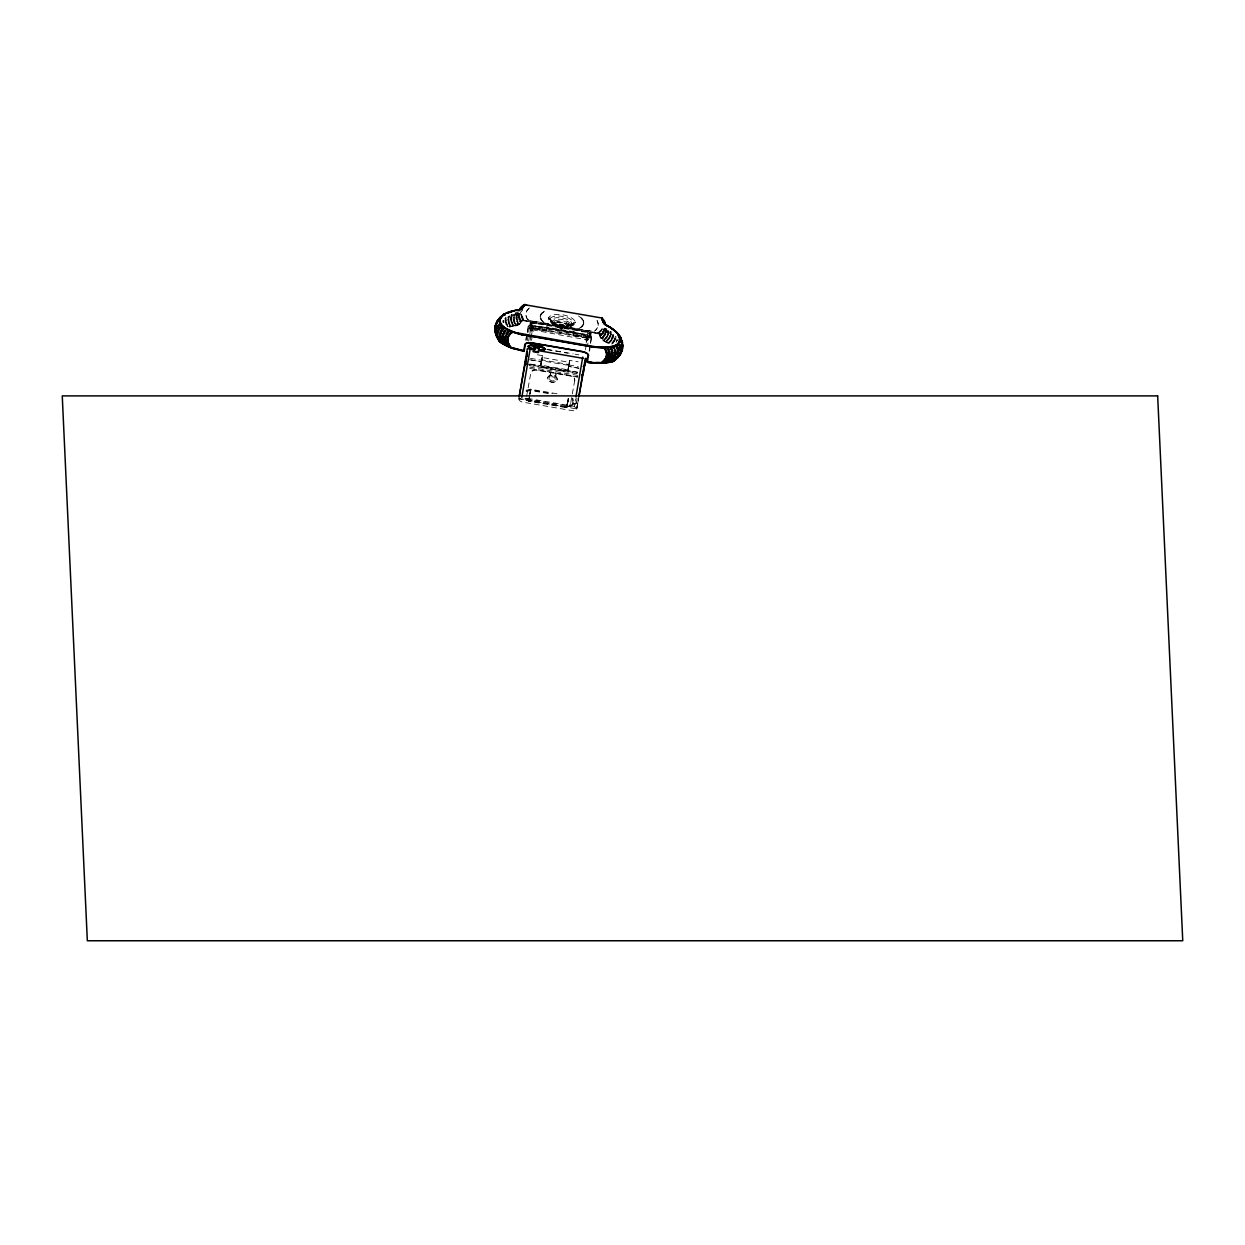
<?xml version="1.0" encoding="UTF-8"?>
<svg xmlns="http://www.w3.org/2000/svg" width="1245" height="1245" viewBox="0 0 1245 1245"><rect width="100%" height="100%" fill="white"/><g stroke="black" fill="none" stroke-linecap="round" stroke-linejoin="round"><path stroke-width="0.75" stroke-dasharray="5 3.75" d="M603.669 339.823C606.222 341.348 602.876 336.804 604.619 340.43M604.043 338.827L605.023 339.496M567.844 401.917C562.865 413.356 577.851 404.376 572.513 398.104M604.121 328.26L605.739 329.443L606.797 328.618M604.914 329.567L605.132 329.676M526.23 398.353A5.509 3.813 10.2 0 0 528.86 399.334L567.238 405.932A5.509 3.813 10.2 0 0 572.249 404.843L573.463 401.512M612.353 343.869L611.528 343.869M605.443 333.458C605.677 334.765 605.039 330.127 606.486 332.804M606.097 332.182L606.782 331.092L605.599 331.326M605.35 333.037L604.525 334.485L605.988 334.033M591.437 337.893L591.406 336.913A2.49 2.241 8.9 0 0 589.367 335.263L531.273 325.256M529.281 398.042L528.783 401.201L566.615 407.722L568.374 399.209M566.615 407.722L568.171 398.945M517.111 319.296C515.212 320.728 518.122 318.269 516.815 319.218C516.893 321.988 519.009 323.607 516.208 320.058M517.515 320.837L516.566 321.537M524.939 398.882L528.518 401.155L528.969 398.275M526.448 390.167L530.572 389.218L529.872 393.529M569.338 362.139L568.981 364.52L541.762 359.836L542.135 357.44L540.828 365.143L568.047 369.827L569.307 362.357L542.12 357.455L540.828 365.143M606.377 329.194C603.996 332.446 607.28 328.12 606.86 330.19M577.12 398.556L576.139 404.314C570.335 405.668 574.645 400.485 571.284 398.291M530.09 393.887L530.837 389.265L557.324 393.825M546.757 327.559L546.104 331.17L546.804 327.093L546.633 328.058M537.311 354.763L542.431 355.65L540.688 365.859A2.07 1.494 9.3 0 0 542.462 367.68L565.588 371.664A2.07 1.494 9.3 0 0 567.891 370.543L569.65 360.365L578.178 361.797M527.18 340.725L530.339 322.626L591.017 333.069L590.69 335.123L589.554 334.921L589.492 332.991A3.035 1.307 10 0 0 588.013 332.555L587.266 336.85M546.135 330.968L547.069 325.505L546.135 330.968L529.405 328.089L529.592 326.921L546.322 329.8M590.254 337.364L573.525 334.485L573.322 335.823L574.287 330.19L573.961 332.244M589.492 332.991L589.554 334.921M589.803 333.131L590.052 338.702L529.374 328.291L529.592 327.124L590.27 337.582L590.068 338.624L591.017 333.069M516.924 321.008L517.78 320.307M517.251 322.486L518.169 321.848M542.12 357.455L541.668 360.272M568.047 369.827L569.307 362.326M529.825 325.832L531.817 323.062A3.035 1.307 10 0 1 533.342 323.14L532.58 327.435M530.339 322.626L530.028 324.68L531.506 324.929L531.817 323.062M573.836 332.742L574.007 331.824L573.322 335.776L574.023 331.777L546.804 327.139M518.434 314.176C517.266 314.627 519.772 315.763 519.43 314.643M518.449 315.576C519.165 315.794 518.62 321.646 519.43 316.043M549.559 378.371L550.337 373.656M555.208 379.336A2.864 2.07 9.3 0 0 551.286 376.846A2.864 2.07 9.3 0 0 550.648 380.379A2.864 2.07 9.3 0 0 555.208 379.336L555.986 374.62A2.864 2.07 9.3 0 0 552.064 372.13A2.864 2.07 9.3 0 0 551.426 375.663A2.864 2.07 9.3 0 0 555.986 374.62M556.951 379.647A4.622 3.346 9.3 0 0 550.617 375.616A4.622 3.346 9.3 0 0 549.59 381.312A4.622 3.346 9.3 0 0 556.951 379.647L556.966 379.507M557.278 379.694L557.293 379.554A4.964 3.579 9.3 0 0 550.508 375.243A4.964 3.579 9.3 0 0 549.418 381.343A4.964 3.579 9.3 0 0 557.293 379.554M567.891 370.543L569.65 360.334M526.588 396.439L530.837 372.769A5.525 3.984 9.3 0 1 536.984 369.796L570.008 375.476A5.525 3.984 9.3 0 1 574.754 380.332L574.676 380.814A5.525 3.984 9.3 0 0 569.93 375.943L536.906 370.263A5.525 3.984 9.3 0 0 530.759 373.251M518.885 398.4L576.622 408.936L577.742 403.302M597.647 332.913L600.074 334.36A7.548 6.816 8.9 0 0 603.436 340.399A43.575 39.358 8.9 0 1 609.63 344.071M604.572 330.345C605.926 332.384 601.989 329.396 604.183 331.59M605.008 329.007L603.778 329.707L605.07 330.221M568.483 398.711L567.985 401.684M528.627 341.037L529.592 335.45M529.903 333.582L530.868 327.808L588.807 337.784L587.422 346.312M530.183 340.321L532.113 329.085L530.744 328.851L531.568 324.369A6.91 1.572 9.7 0 1 538.696 324.011M531.101 337.411L532.969 327.186A5.104 1.167 9.7 0 1 537.498 326.953L583.158 334.812A5.104 1.167 9.7 0 1 587.282 336.539L587.189 337.379M531.522 340.414L533.14 330.937L530.541 329.847L533.14 330.937M530.837 389.265L528.923 400.501M541.606 360.381L541.139 363.151L541.544 361.034M576.622 408.936L574.334 406.384L575.626 398.805M572.607 403.287L575.797 403.847L576.793 398.026M586.162 342.982L586.893 338.64L588.698 338.827L589.523 334.345A6.91 1.572 9.7 0 0 583.033 331.637M585.415 349.829L587.329 338.593M576.731 408.874L578.629 397.669M589.523 334.345L589.072 337.006A6.91 1.572 9.7 0 0 582.582 334.282L538.245 326.657A6.91 1.572 9.7 0 0 531.117 327.03M573.463 400.968L572.467 398.431M577.447 404.874L576.98 407.488M577.82 402.789L578.334 399.832M603.389 337.302C602.253 334.438 604.074 340.445 601.568 338.267C602.331 337.691 606.299 335.045 602.751 336.399M546.368 329.723L546.539 328.54M573.758 333.224L573.587 334.407M567.658 401.948L567.129 404.905M567.627 401.559L568.14 398.587M604.214 335.932C602.144 334.843 606.688 336.57 604.416 333.722M518.838 314.829A43.964 18.877 10 0 0 519.974 317.942L521.359 320.634A7.641 6.894 8.9 0 1 516.099 325.256A43.653 39.42 8.9 0 0 508.987 326.672M607.544 342.951A43.653 39.42 8.9 0 0 603.327 340.57A7.626 6.894 8.9 0 1 599.95 335.061L600.012 333.909L521.702 320.432L521.468 321.724A7.548 6.816 8.9 0 1 516.457 325.723A43.575 39.358 8.9 0 0 509.376 327.108M521.484 320.121L523.258 320.105L521.577 317.677M525.717 340.15L528.176 326.455M526.137 340.134L527.117 334.531M527.444 332.648L528.798 326.128A2.49 2.241 8.9 0 1 531.304 325.147L530.183 324.976M531.164 324.867L531.475 323.093M540.081 315.997L541.793 320.541L545.481 323.544L576.917 328.96L578.863 328.353A22.239 9.54 10 0 0 580.59 317.273L579.003 315.919M540.408 316.043L541.933 313.242L545.434 311.157A21.912 9.415 10 0 0 543.676 322.222M529.747 393.762L530.806 389.42M545.481 323.544L530.323 320.743A3.019 1.292 10 0 1 527.693 319.483L527.024 318.346A36.587 15.703 10 0 1 528.518 308.76M548.547 318.269L548.703 317.413L551.691 321.957M549.761 319.483L549.901 318.627L550.819 321.101M550.975 320.712L551.115 319.856L551.955 322.05M552.189 321.864L552.329 321.07L553.698 323.607M558.196 326.268L555.597 324.774A6.785 2.91 10 0 1 556.079 321.506L566.911 323.358A6.785 2.91 10 0 1 566.382 326.75L561.433 327.466L557.713 326.05A5.385 2.319 10 0 1 558.289 322.346L566.802 323.98A6.785 2.91 10 0 1 566.273 327.357L565.65 327.544M555.97 325.879L555.457 325.49A6.785 2.91 10 0 1 555.97 322.113L556.702 321.303L555.55 320.494A7.641 3.284 10 0 0 553.994 321.661L553.823 322.735A7.641 3.284 10 0 0 554.959 324.307L556.079 325.272M562.304 327.466L559.659 327.591L559.674 326.19L562.242 326.812L553.698 323.513M563.969 327.342A3.284 1.416 10 0 0 559.845 325.085A3.284 1.416 10 0 0 558.6 327.31A3.284 1.416 10 0 0 563.969 327.342L564.032 327.139A5.385 2.319 10 0 0 564.53 323.42L564.047 323.202M566.273 323.591L567.097 322.113L555.55 320.556A7.563 3.237 10 0 0 555.021 324.354L554.476 323.825M570.506 325.023L570.646 324.229L568.591 326.174M572.062 324.338L572.202 323.482C567.02 329.147 556.11 325.35 550.695 321.132M573.618 323.591L573.774 322.735L572.155 324.774M575.174 322.86L575.33 321.988L573.509 324.276L567.611 326.47M576.917 328.96L591.733 331.31A3.019 1.292 10 0 0 594.596 330.999L595.592 330.158A36.587 15.703 10 0 0 597.086 320.556M568.374 398.914L566.88 407.769M583.594 323.482L583.002 320.323L580.31 317.164M583.921 323.529L580.917 327.279L576.497 328.882M589.134 350.981L590.114 345.363M590.441 343.495L591.391 337.006M589.523 351.121L591.608 336.43M604.432 329.551A43.964 18.877 10 0 1 602.393 332.135C603.451 333.987 602.222 329.334 600.308 333.691L598.643 333.084L600.962 331.357M600.121 333.862L599.779 335.201A7.548 6.816 8.9 0 0 603.14 340.648M600.308 333.691L600.261 334.205A7.641 6.894 8.9 0 0 603.623 340.321A43.653 39.42 8.9 0 1 609.832 344.04M528.86 399.334L529.078 398.073M529.996 392.3L530.572 389.218M528.767 399.489L530.308 390.883M529.312 398.384L528.518 401.155M540.688 365.859L542.011 358.249M574.754 380.332L570.506 404.002A5.525 3.984 9.3 0 1 564.358 406.975M518.916 398.556A4.14 2.864 10.2 0 0 522.542 402.088L572.327 410.663A4.14 2.879 10.2 0 0 576.871 408.516L578.629 398.213M524.254 320.276L521.468 320.821A7.548 6.816 8.9 0 1 516.239 325.381A43.575 39.358 8.9 0 0 509.158 326.781M519.523 313.413C515.819 316.448 519.523 310.768 519.04 314.44M587.298 336.71L586.021 339.729L532.409 329.816M575.797 403.847L572.856 403.209M542.415 355.696L541.777 359.229A2.07 1.494 9.3 0 0 543.551 361.066L566.677 365.034A2.07 1.494 9.3 0 0 568.981 363.929M603.545 335.278L604.961 334.703M603.701 335.668L604.37 336.648M604.556 334.345L605.148 335.356M517.142 316.137C514.06 319.156 518.9 314.191 515.757 315.654M516.675 316.463C517.702 317.242 514.792 318.518 517.469 318.829M517.391 317.491L516.566 318.206L515.726 317.179M521.639 320.728L521.359 321.537A7.626 6.894 8.9 0 1 516.301 325.599A43.653 39.42 8.9 0 0 511.524 326.423M507.384 325.287L507.82 326.781M516.177 324.758C513.205 325.21 517.951 322.268 515.088 325.023M603.778 331.684L603.778 332.897L603.109 331.792M516.177 323.7L515.103 324.167M521.328 311.935L522.246 309.274M509.578 325.988C511.648 326.921 508.038 323.358 510.668 325.739M510.403 324.82L509.252 325.101M512.317 325.427C514.263 326.532 511.135 322.548 513.454 325.241M603.778 332.897L602.891 334.251L602.736 332.944M602.315 338.687L601.646 337.784M604.961 338.609C606.891 338.936 607.871 333.069 607.544 336.897C606.113 336.337 604.556 339.807 605.895 339.216M513.313 324.26L512.131 324.463M529.607 327.155L530.93 326.206L589.383 336.274L590.286 337.597M609.848 335.652C614.439 329.847 605.801 342.5 611.015 335.901M602.564 337.068L603.249 338.033M606.346 330.563L606.969 331.575M505.735 323.638C507.664 324.354 503.385 318.409 506.746 323.186M506.948 323.887C504.458 323.342 509.096 325.879 505.89 324.369M517.578 312.433L517.936 313.802L518.387 312.728M514.294 319.093C512.909 320.463 515.803 328.275 514.247 317.864M514.699 320.665L513.547 320.961M515.29 322.113L514.138 322.393M509.454 322.673C509.018 327.528 509.143 318.782 508.365 322.937M509.127 321.724L507.976 322.019M607.638 333.66C610.346 331.684 605.942 337.084 608.4 334.22M608.727 331.559L607.513 330.89L608.447 330.501M508.909 324.369L510.014 324.105M609.101 333.333L607.607 332.431L608.058 331.294M605.739 329.443L605.366 328.229M605.817 330.859L605.257 329.847M511.119 322.362C513.08 323.544 509.827 319.358 512.24 322.19M511.664 323.809C513.454 324.929 510.528 320.821 512.8 323.622M606.082 341.192C609.178 339.418 604.883 342.126 607.078 341.737M503.291 320.37L503.12 322.175M509.703 323.171L508.567 323.451M528.16 326.548L529.187 325.287M505.346 317.413C504.925 320.447 507.042 320.728 504.941 320.074M514.792 316.292C513.158 312.153 514.745 320.914 513.033 316.79C514.901 315.343 514.994 317.195 513.033 316.79M513.687 322.004L514.792 321.739M514.247 323.435L515.337 323.171M608.105 332.68L609.038 331.948M512.037 321.179L510.855 321.381M512.613 322.626L511.446 322.828M607.202 339.885C610.346 338.033 606.004 340.819 608.198 340.43M514.309 319.218L513.173 319.514M508.162 319.949C509.501 316.868 507.275 323.918 509.174 319.856M508.131 321.459L509.236 321.21M612.089 336.757C615.637 333.94 610.921 337.909 613.038 337.348M608.167 338.702C611.373 336.819 606.86 339.574 609.163 339.247M510.699 319.576C512.286 322.019 509.936 318.144 511.835 319.389M510.761 320.93L511.882 320.759M517.08 313.849C515.056 316.603 519.694 313.756 516.146 314.503M509.065 319.016C506.435 315.203 510.201 320.603 507.727 319.296M508.878 320.261L507.789 320.65M511.539 318.72C509.968 314.285 512.006 320.121 510.528 318.751M610.206 331.466L609.988 332.508L611.124 332.213M513.329 320.556L514.434 320.307M609.863 333.691C612.773 331.575 608.867 334.391 610.813 334.08M502.98 320.603L503.836 320.556M511.633 317.055C509.921 313.771 513.905 317.708 510.341 317.226M511.586 318.378L510.466 318.704M511.555 319.887L510.528 320.058M513.096 318.16L513.282 319.202M505.937 319.498L506.404 319.638M517.406 314.145L517.002 312.806M515.119 314.191C516.893 312.075 514.092 317.615 513.998 314.222M516.924 315.561L517.78 314.783M507.96 319.265L508.8 318.876M509.594 317.195C506.279 317.179 511.088 315.265 508.536 317.553M504.801 318.611C508.94 317.35 504.132 317.833 505.346 319.949M514.667 315.218L513.578 315.623M510.061 315.919L508.069 316.526M512.1 315.779L510.823 315.934M511.072 316.852L512.24 316.744M608.525 342.577C611.809 341.208 607.218 343.371 609.474 343.184M513.22 317.833L514.294 317.584M511.586 315.639L511.633 314.378M514.216 315.374L515.259 315.001M508.769 317.537L507.602 317.817M512.707 315.452L511.29 314.643M609.645 341.255C612.758 341.472 610.704 337.208 612.929 338.64C611.093 339.885 609.287 341.939 610.595 341.861M602.922 328.867L598.58 333.395M616.228 337.8C614.672 339.387 614.874 336.057 616.104 336.243M611.731 337.504C615.077 336.103 610.455 338.142 612.68 338.111M614.361 338.235L615.248 338.873M610.61 340.087L611.56 340.694M605.91 337.426L606.86 338.033M604.261 329.1L604.214 328.229M608.929 337.457L609.941 338.002M611.279 338.78L612.229 339.387M617.209 340.539C616.088 338.36 616.789 342.11 618.298 339.636M607.155 334.921L608.105 335.527M606.688 336.181L607.638 336.804M609.754 332.166L610.766 332.711M607.591 340.897L606.548 340.305M610.081 342.468L609.101 341.799M614.127 338.92C617.52 337.473 612.431 341.924 614.859 339.745M614.392 341.021L613.66 340.181M613.1 335.465L612.151 334.858L613.754 334.563M607.513 330.89L608.463 331.497M607.56 332.275L608.509 332.882M613.443 342.889C610.19 344.398 616.275 338.842 613.396 342.344M612.711 343.495L612.011 342.64M613.692 342.344L612.991 341.472M617.878 340.616L617.1 339.963L616.322 340.99M616.073 342.453L616.617 341.223M606.362 338.282L605.381 337.613M607.249 337.208L606.362 336.446M609.63 338.515L608.696 337.815M608.649 339.683L607.7 338.982M611.139 341.239L610.252 340.476M612.135 340.072L611.248 339.309M602.02 328.649A41.427 17.788 10 0 1 600.121 331.077L599.685 331.512A41.427 17.788 10 0 0 601.6 329.085M603.514 331.637L603.498 330.61M608.618 334.594L607.638 333.94M608.058 335.963L607.171 335.201M611.482 334.625L610.439 334.049M610.548 337.162L609.505 336.586M613.863 336.119L612.851 335.45M613.396 337.379L612.415 336.741M612.929 338.64L611.933 338.002M613.723 340.819L614.454 341.737M612.711 341.97L613.24 342.857M614.89 338.267L615.653 339.138M614.423 339.527L615.186 340.399M611.373 331.87L610.377 331.45M611.419 333.255L610.377 332.664M617.006 340.041L617.551 340.788M529.483 308.029L528.487 308.884A36.587 15.703 10 0 0 526.993 318.471M562.133 327.451L559.192 326.719L568.7 326.081M597.226 333.349L600.121 331.077M600.012 333.909L599.125 334.531M525.95 390.821L530.463 389.918L552.391 393.685M604.821 332.539L605.833 331.808M526.184 391.537L530.323 390.448L549.512 393.747M602.86 333.037L601.568 333.738L602.891 334.251M601.786 334.485C600.246 336.772 600.79 334.594 601.864 333.286M564.39 327.373L565.697 326.595M516.659 312.837L514.994 313.149M517.936 315.218L519.103 315.623M519.289 318.72C518.185 321.599 521.795 317.911 518.854 319.747M520.254 398.353L518.854 398.991L566.662 407.146M502.622 321.91L503.976 322.502M529.172 325.365L530.199 324.883M507.26 326.283L508.069 326.377M565.759 326.937L567.144 326.408A7.641 3.284 10 0 0 568.716 325.241L568.872 324.214A7.641 3.284 10 0 0 567.736 322.595M513.376 314.362L512.473 314.44M563.285 327.855L563.969 327.528A3.284 1.416 10 0 0 559.783 325.381A3.284 1.416 10 0 0 558.538 327.622A3.284 1.416 10 0 0 563.907 327.653M518.371 318.191L517.951 316.619M519.741 317.568L519.321 318.58M520.239 319.234L519.772 320.198M566.382 326.75L567.066 326.423A7.563 3.237 10 0 0 567.658 322.657L567.097 322.113M600.572 335.652L600.775 334.656M601.662 334.376L601.568 335.574M572.529 403.691L571.144 405.932L566.817 406.399M520.068 320.416C518.698 323.077 522.807 319.56 519.616 321.475M572.295 324.852L561.137 325.35L551.924 322.035L554.57 324.245M516.442 315.125L516.255 316.744M520.861 320.79L520.534 321.879M603.887 330.439L603.872 329.178M567.362 326.33L560.966 326.128L554.865 324.182M577.493 376.612L575.672 376.612L577.431 377.002M517.344 323.358C517.749 320.681 518.605 326.532 518.169 322.533M610.921 335.994L609.972 335.31M530.744 324.836L589.99 335.123M503.431 321.832L503.914 321.148M572.996 403.909L575.19 404.283M556.593 321.926L558.803 322.299M591.749 331.201L530.354 320.619A3.019 1.292 10 0 1 527.724 319.358M523.258 320.105L598.643 333.084M599.841 334.065L521.593 320.354M573.354 335.652L590.068 338.531M547.053 349.378L573.214 353.876M575.081 354.202L578.832 354.841M547.022 349.596L567.58 353.144M530.401 358.342L541.684 360.287M568.903 364.972L578.303 366.59M531.195 359.976L541.435 361.735L527.771 359.447M530.79 364.116L577.524 372.162M529.374 364.1L577.275 372.348M525.048 364.038L577.4 373.049M529.156 365.485L577.058 373.733M529.81 367.15L577.711 375.399M577.727 377.079L529.623 368.364M527.444 398.322L574.334 406.384M528.985 399.878L525.265 398.198M506.559 321.848L505.532 322.284M505.003 321.443L506.015 320.852M506.435 320.37L505.47 320.914M505.283 322.937L506.279 322.315M590.519 335.278L591.313 336.072M578.52 315.981L580.326 317.304A21.912 9.415 10 0 1 578.614 328.229M610.174 335.948L610.392 336.741M518.792 323.513L517.858 324.151M515.835 318.518L516.566 319.483M556.235 324.961L557.184 326.128M522.34 321.319L521.702 320.432M521.39 314.767L524.503 320.821M523.211 320.416L520.488 314.674M506.886 323.747L507.384 324.743L506.373 325.194M522.48 317.708L522.729 318.269A41.427 17.788 10 0 1 522.511 309.818M515.928 312.728L516.021 313.802M520.41 311.779L520.426 314.985M597.071 320.681A36.587 15.703 10 0 1 595.577 330.283M543.411 322.253A22.239 9.54 10 0 1 545.139 311.172M603.14 340.648A43.575 39.358 8.9 0 1 607.342 342.998M531.335 401.295A5.525 3.984 9.3 0 1 526.962 398.524M527.04 398.058A5.525 3.984 9.3 0 0 531.413 400.828L564.436 406.508A5.525 3.984 9.3 0 0 570.583 403.52M559.845 332.804L559.845 332.804M588.496 339.823L585.648 339.963L588.496 339.823M578.894 368.178L568.654 366.419L578.878 368.24M558.149 326.875A4.093 1.759 10 0 0 564.856 326.921A4.093 1.759 10 0 0 559.721 324.089A4.093 1.759 10 0 0 558.149 326.875M558.165 326.984A4.046 1.743 10 0 0 564.779 327.03A4.046 1.743 10 0 0 559.705 324.245A4.046 1.743 10 0 0 558.165 326.984M553.558 324.245A12.108 5.198 10 0 0 573.338 324.369A12.108 5.198 10 0 0 558.165 316.012A12.108 5.198 10 0 0 553.558 324.245M555.114 325.521A9.291 3.984 10 0 0 570.303 325.614A9.291 3.984 10 0 0 558.647 319.202A9.291 3.984 10 0 0 555.114 325.521M552.78 323.575A13.508 5.805 10 0 0 574.863 323.716A13.508 5.805 10 0 0 557.916 314.394A13.508 5.805 10 0 0 552.78 323.575M554.321 324.914A10.707 4.591 10 0 0 571.813 325.023A10.707 4.591 10 0 0 558.398 317.631A10.707 4.591 10 0 0 554.321 324.914"/><path stroke-width="1.5" d="M495.977 331.699L495.557 330.61L496.132 331.917M495.93 329.847L496.024 329.956M543.738 350.234L542.882 350.452M527.32 351.962L525.328 364.832L525.592 361.781M543.567 347.588L530.681 345.114M621.582 351.292L622.5 345.456L617.24 333.053A43.544 39.326 8.9 0 0 609.801 327.202M538.852 349.954L543.147 350.265L542.369 350.172A4.093 1.759 10 0 0 543.972 349.845L544.33 349.627A3.47 1.494 10 0 0 544.501 348.522L544.236 348.211A4.093 1.759 10 0 0 542.804 347.355C540.454 344.009 522.542 344.351 530.308 348.086L521.826 397.357M495.121 325.848L498.14 320.447L501.128 317.973M528.3 346.359L530.744 345.27M621.862 348.382L621.862 347.822M582.146 375.663L583.547 371.773M605.226 349.503A43.964 18.877 10 0 1 603.42 361.019L601.288 362.793C595.017 361.034 582.038 367.088 588.589 355.619A6.91 2.957 10 0 0 582.24 351.526L532.051 342.889A6.91 2.957 10 0 0 524.783 344.647L523.803 350.934M587.547 362.357L588.185 355.556A6.505 2.786 10 0 0 582.209 351.697L532.035 343.06A6.505 2.786 10 0 0 525.188 344.709L524.145 351.448M519.492 395.085L519.788 393.327M519.103 397.03L527.366 348.507M575.937 396.906L582.738 357.05M578.8 396.922L585.306 358.482M519.492 394.898L519.181 396.719M519.881 392.813L525.872 359.525M525.639 304.838L523.74 305.367A7.641 6.894 8.9 0 1 520.332 309.32M514.154 310.736A43.544 39.326 8.9 0 1 516.519 310.27L518.916 309.927A7.626 6.894 8.9 0 0 523.818 305.741L524.985 304.371M535.412 349.331L528.907 347.62M585.897 358.373L582.816 374.729M601.755 317.599L602.409 319.28A7.626 6.894 8.9 0 0 605.786 324.789L607.918 325.91A43.637 39.404 8.9 0 1 617.458 333.069L621.644 341.706M578.956 396.408L583.142 373.126C582.551 377.142 585.772 358.186 584.73 364.785A4.14 2.864 10.2 0 1 583.205 366.59M621.846 350.841L622.765 344.927L621.411 341.612M526.791 354.467L527.071 353.004L526.775 354.809A4.14 2.864 10.2 0 0 527.102 356.319M587.142 362.279L598.394 363.073A54.235 48.991 8.9 0 0 610.61 361.953L614.548 360.241A8.917 8.061 8.9 0 0 616.913 357.299L617.411 356.568M520.768 309.258A7.548 6.816 8.9 0 0 523.943 305.928L524.269 304.838L523.849 305.554A7.548 6.816 8.9 0 1 520.472 309.46M496.117 326.719L495.961 326.159M500.381 318.129C511.337 306.223 495.775 323.326 501.221 317.568M496.35 323.109L495.183 326.423L496.35 323.109L500.257 319.685A8.917 8.061 8.9 0 0 501.393 325.101L504.318 327.684A54.157 48.913 8.9 0 0 515.539 332.773L518.496 333.707M498.389 320.432L494.934 326.439M620.135 352.864L620.835 352.179L620.041 352.973M621.317 353.004L621.115 353.144M621.769 351.728L621.582 351.837M508.458 335.668C503.276 344.943 518.029 351.759 501.937 342.951M621.628 350.67L622.484 344.896M543.427 350.39L545.03 349.269L543.567 347.511M507.991 337.099L507.555 341.503L510.419 347.324L523.834 350.732L519.663 350.234M606.922 355.619L606.082 358.638L601.771 362.777L610.906 361.704M606.548 357.222L606.844 354.125M543.894 350.218L544.656 349.752A3.828 1.65 10 0 0 544.843 348.522L544.843 348.6M617.94 350.467L617.473 350.467M502.949 314.923L504.941 313.693A43.637 39.404 8.9 0 1 516.364 310.161L518.76 309.803A7.548 6.816 8.9 0 0 519.865 309.647L519.803 309.554M614.968 349.923L614.516 349.518M614.61 350.592L615.699 350.561L614.47 350.156M620.57 351.401L620.601 351.666M618.111 356.459L618.329 356.615M501.159 317.226L501.86 316.09M621.878 340.897L620.726 338.515L621.862 340.632M619.605 355.339L618.64 356.49M583.033 373.329L582.1 374.605M519.663 309.88L519.009 310.674L519.663 309.88A7.548 6.816 8.9 0 1 518.62 310.114A43.575 39.358 8.9 0 0 516.224 310.472M619.823 354L620.119 354M508.256 335.808L512.551 331.746L510.279 333.24M605.942 358.451L601.444 362.98L595.717 362.902M619.59 353.767C623.978 350.639 623.714 343.62 619.839 340.274M501.922 316.666L501.159 317.055M500.194 316.993L500.412 316.884M618.843 356.381L619.87 354.934L619.403 355.572M503.322 335.496L502.358 334.874L503.556 335.683M498.56 331.263L497.86 330.283L498.622 331.933M501.797 316.308L505.159 313.756A43.544 39.326 8.9 0 1 511.835 311.328M619.621 337.986L618.485 334.578M622.002 343.807L621.831 342.998M497.689 335.17L496.957 334.142L497.393 335.372M613.738 359.587L612.307 359.898L614.439 359.151M612.556 361.517L614.89 359.992M500.801 317.786L500.926 317.568A9.073 8.201 8.9 0 0 502.7 326.517L504.381 327.591M501.502 316.059L501.548 315.856M523.865 304.854L521.779 306.41A43.964 18.877 10 0 0 519.741 308.993M511.321 311.873L511.804 311.857M616.882 353.518L618.781 352.522L616.851 353.751M502.731 315.576L502.466 315.716M615.684 359.027L615.917 358.871M508.94 344.927A43.964 18.877 10 0 1 510.73 333.395L513.002 331.917L522.091 334.687L594.145 347.293L603.809 347.728L594.161 347.106L521.499 334.469M510.419 347.324L519.71 349.954M497.953 321.039L500.023 319.685A9.088 8.201 8.9 0 0 502.404 326.704L504.085 327.777A54.204 48.944 8.9 0 0 512.349 331.886M513.002 331.917L510.932 333.271A43.964 18.877 10 0 0 509.143 344.787L510.621 347.184M616.913 344.974L613.287 346.437M614.221 356.677L613.24 356.833M611.575 352.895L612.338 352.911M517.873 310.659L517.453 310.581M610.719 356.848L612.509 356.552L610.641 357.268M530.105 345.316L528.362 346.017L528.674 347.62M617.52 355.79L618.967 354.311L617.52 355.79A9.073 8.201 8.9 0 1 612.742 361.673L610.797 362.124A54.157 48.913 8.9 0 1 598.518 363.275L598.129 363.275M538.291 349.129L539.085 348.942A2.085 0.887 10 0 0 539.163 348.367L533.934 347.479A2.085 0.887 10 0 0 533.84 348.04L534.525 348.475M601.926 362.98L613.054 361.423A9.088 8.201 8.9 0 0 617.131 357.408M506.341 335.527C504.925 333.676 507.54 336.772 505.828 335.652M505.89 336.804L505.096 336.212L506.17 336.881M613.085 347.262L613.878 346.717M600.588 347.479L600.977 347.479A54.157 48.913 8.9 0 0 613.256 346.328L615.201 345.892A9.073 8.201 8.9 0 0 619.932 338.22M597.88 347.371L600.853 347.277A54.235 48.991 8.9 0 0 613.069 346.172L616.711 344.709A8.902 8.03 8.9 0 0 619.714 338.158L619.963 337.955M597.756 347.168L515.726 332.633A54.235 48.991 8.9 0 1 504.614 327.497L501.688 324.898M587.64 361.719L595.297 362.949M502.451 341.721L501.533 341.099L502.326 341.379M523.974 305.087L526.619 305.009M524.161 304.636L602.471 318.113M530.681 345.612L542.742 347.697L544.594 349.503M530.199 348.226L535.474 348.989M538.914 349.58L542.447 350.343M528.783 348.989L534.447 349.954M538.213 350.608L583.485 358.404M587.671 361.813L591.78 362.56M523.771 351.152L513.08 348.569A54.157 48.913 8.9 0 1 501.922 343.387L500.225 342.313A9.073 8.201 8.9 0 1 497.767 337.162M522.044 334.874L512.8 332.057M516.224 349.347L513.267 348.413A54.235 48.991 8.9 0 1 502.155 343.278L500.257 341.877M505.875 330.47L506.139 330.765M503.525 338.827L501.937 337.519L503.571 338.407M509.968 347.153L500.023 341.97A9.088 8.201 8.9 0 1 497.938 338.687L498.529 339.185L497.938 338.671M498.591 327.684L498.171 326.875M501.035 337.535L499.369 336.072L501.081 337.115M619.434 335.994L619.014 335.605M497.502 335.138L496.895 334.174M607.731 325.972L605.599 324.852A7.548 6.816 8.9 0 1 602.238 319.405L602.3 318.269L602.456 319.093A7.548 6.816 8.9 0 0 605.817 325.132A43.575 39.358 8.9 0 1 613.909 330.221L614.127 330.548M529.716 347.837L528.238 346.297M611.606 328.742L611.7 329.053M496.973 334.22L497.377 335.481M616.073 332.104L616.213 332.399M499.665 328.509L499.478 327.591L499.836 329.427M500.474 342.219L498.825 340.258M497.533 337.115L497.58 337.457M498.731 339.994L499.167 340.601M603.669 347.526L605.366 349.689A43.964 18.877 10 0 1 603.576 361.221M604.914 324.369L604.899 324.042M496.475 335.854L495.852 333.629L496.475 335.885M495.868 334.298L495.323 332.213L495.743 334.018M618.703 334.609L619.808 337.644M495.199 328.96L496.35 331.964M495.261 329.551L496.413 332.555M495.012 329.551L496.164 332.571M607 352.802L604.292 347.713A54.204 48.944 8.9 0 0 613.474 346.608L615.435 346.157A9.088 8.201 8.9 0 0 620.072 340.352M605.708 349.487L607 354.311M495.93 332.68L495.666 332.571M525.546 363.431L525.826 364.458M620.788 340.118L620.741 340.212M622.64 342.593L622.531 342.468M622.547 343.76L622.656 343.869M615.73 331.73A43.575 39.358 8.9 0 1 617.458 333.333M519.43 309.709A7.641 6.894 8.9 0 1 518.48 309.989A43.653 39.42 8.9 0 0 516.068 310.347M507.042 313.024A43.575 39.358 8.9 0 1 509.267 312.215M511.539 311.515A43.575 39.358 8.9 0 1 513.874 310.923M605.335 323.716A43.964 18.877 10 0 0 604.198 320.603L602.627 318.953A7.641 6.894 8.9 0 0 606.004 325.069A43.653 39.42 8.9 0 1 617.676 333.349M506.839 312.946A43.653 39.42 8.9 0 1 513.703 310.814M494.934 330.859L495.105 332.01L494.934 330.905M494.903 329.458L495.059 330.625L494.903 329.458M494.872 328.073L495.012 329.225L494.919 328.058M496.444 328.26L496.864 329.349L496.522 328.182M622.049 345.939L622.235 347.075L622.204 345.97M500.459 326.408L501.112 327.497L500.459 326.408M501.346 326.019L501.984 327.03L501.346 326.019M618.469 345.456L619.185 344.772L618.469 345.456M621.862 346.063L620.835 347.915L621.862 346.063M496.459 324.696L496.677 325.443L496.459 324.696M497.813 323.684L497.813 323.684M622.313 348.662L621.815 349.72L622.235 348.678M621.348 344.585L620.881 345.441L621.348 344.585M604.385 322.408L604.681 323.591L604.385 322.408M499.338 318.564L500.07 317.74L496.817 321.459L499.852 317.677L499.369 318.689M619.994 343.324L619.994 343.324M495.261 326.999L495.417 327.949L495.261 326.999M619.185 347.106L619.963 346.53L619.185 347.106M619.605 348.662L620.383 348.086L619.605 348.662M497.222 326.89L497.595 327.995L497.222 326.89M498.093 325.552L498.482 326.672L498.093 325.552M498.56 322.362L498.56 322.362M496.568 335.123L496.957 336.243L496.568 335.123M603.918 322.253L603.467 321.179L603.809 322.315M521.453 308.06L522.215 307.204L521.453 308.06M499.245 324.245L499.603 325.381L499.245 324.245M615.761 346.219L616.617 345.721L615.761 346.219M616.415 346.935L617.318 346.39L616.415 346.935M521.001 308.044L520.363 309.025L521.001 308.044M619.948 350.25L620.648 349.549L619.948 350.25M618.034 348.118L617.022 348.833L618.034 348.118M618.594 349.549L617.582 350.281L618.594 349.549M496.49 322.424L496.988 321.615L496.49 322.424M620.057 354.763L620.664 353.86L620.057 354.763M617.971 351.821L616.991 352.382L617.971 351.821M618.718 351.168L617.676 351.775L618.718 351.168M614.516 347.635L613.349 347.853L614.516 347.635M620.57 337.162L621.068 338.251L620.601 337.193M611.544 348.164L610.455 348.475L611.544 348.164M613.489 348.335L614.516 348.32L613.489 348.335M611.03 349.612L612.12 349.627L611.03 349.612M611.575 351.059L612.664 351.074L611.575 351.059M608.54 348.538L607.358 348.631L608.54 348.538M618.827 353.876L617.785 354.467L618.827 353.876M614.703 352.102L615.793 352.039L614.703 352.102M614.765 353.471L615.839 353.409L614.765 353.471M614.828 354.825L615.901 354.763L614.828 354.825M608.011 349.923L609.116 349.985L608.011 349.923M608.54 351.37L609.645 351.448L608.54 351.37M611.342 354.389L612.353 354.42L611.342 354.389M611.793 352.537L612.882 352.537L611.793 352.537M611.84 353.907L612.929 353.907L611.84 353.907M611.886 355.261L612.976 355.261L611.886 355.261M608.478 354.638L609.505 354.716L608.478 354.638M608.4 351.899L609.459 351.977L608.4 351.899M608.431 353.269L609.49 353.347L608.431 353.269M608.743 352.833L609.848 352.895L608.743 352.833M608.789 354.202L609.879 354.249L608.789 354.202M608.836 355.556L609.925 355.619L608.836 355.556M610.937 355.681L611.98 355.681L610.937 355.681M614.361 356.132L615.435 356.054L614.361 356.132M613.894 357.408L614.968 357.346L613.894 357.408M610.968 357.844L612.058 357.829L610.968 357.844M608.385 356.864L609.474 356.91L608.385 356.864M607.918 358.14L609.023 358.186L607.918 358.14M615.637 358.031L613.287 358.7L615.637 358.031M617.613 357.782L618.314 357.097L617.613 357.782M605.132 360.848L606.175 360.879L605.132 360.848M617.349 357.502L616.368 358.171L617.349 357.502M606.082 359.634L607.124 359.68L606.082 359.634M609.894 358.171L610.921 358.171L609.894 358.171M608.961 359.385L609.988 359.369L608.961 359.385M605.397 361.75L606.486 361.781L605.397 361.75M606.362 360.552L607.467 360.583L606.362 360.552M607.311 359.354L608.4 359.385L607.311 359.354M610.346 359.042L611.435 359.027L610.346 359.042M609.381 360.241L610.47 360.225L609.381 360.241M508.209 331.139L509.189 331.73L508.209 331.139M507.229 332.322L508.225 332.913L507.229 332.322M506.279 333.52L507.275 334.111L506.279 333.52M501.081 328.12L500.397 327.202L501.081 328.12M609.474 361.408L608.338 361.657L609.474 361.408M503.571 332.166L504.536 332.804L503.571 332.166M504.521 330.983L505.486 331.621L504.521 330.983M611.388 360.972L612.462 360.863L611.388 360.972M502.902 328.275L503.82 328.991L502.902 328.275M504.739 337.395L505.735 337.971L504.739 337.395M501.875 329.489L502.809 330.174L501.875 329.489M500.895 330.672L501.828 331.357L500.895 330.672M620.197 337.582L619.434 336.695L620.197 337.582M499.214 329.769L498.514 328.758L499.214 329.769M502.918 333.489L503.883 334.127L502.918 333.489M501.984 336.041L502.964 336.679L501.984 336.041M500.334 332.057L501.284 332.742L500.334 332.057M499.867 333.333L500.817 334.018L499.867 333.333M499.401 334.609L500.35 335.278L499.401 334.609M498.187 332.446L497.409 331.543L498.187 332.446M504.77 338.78L505.781 339.34L504.77 338.78M504.816 340.15L505.828 340.71L504.816 340.15M502.077 338.796L503.058 339.418L502.077 338.796M499.51 337.364L500.459 338.033L499.51 337.364M497.72 333.707L496.942 332.804L497.72 333.707M507.135 344.974L506.046 344.491L507.135 344.974M505.034 341.488L506.046 342.048L505.034 341.488M505.563 342.951L506.575 343.495L505.563 342.951M502.311 340.15L503.291 340.757L502.311 340.15M502.856 341.612L503.836 342.219L502.856 341.612M499.634 338.656L500.583 339.309L499.634 338.656M500.194 340.118L501.159 340.772L500.194 340.118M504.412 343.682L503.353 343.138L504.412 343.682M501.735 342.25L500.723 341.628L501.751 342.235M497.02 335.59L497.813 336.477L497.02 335.59M504.91 314.938L503.914 315.421L504.894 314.907M508.738 312.557L509.75 312.293L508.738 312.557M533.607 351.012L533.28 351.152A2.085 0.887 10 0 0 533.202 351.728L538.431 352.631A2.085 0.887 10 0 0 538.525 352.055L533.607 351.012M1157.663 395.894L62.25 395.894L87.337 940.753L1182.75 940.753L1157.663 395.894M620.259 336.866L619.668 335.823L620.259 336.866M618.096 333.94L618.765 334.703L618.096 333.94M622.08 340.788L622.344 341.908L622.08 340.788M497.284 337.628L497.704 338.515L497.284 337.628M496.522 336.228L496.942 337.177L496.522 336.228"/></g></svg>
